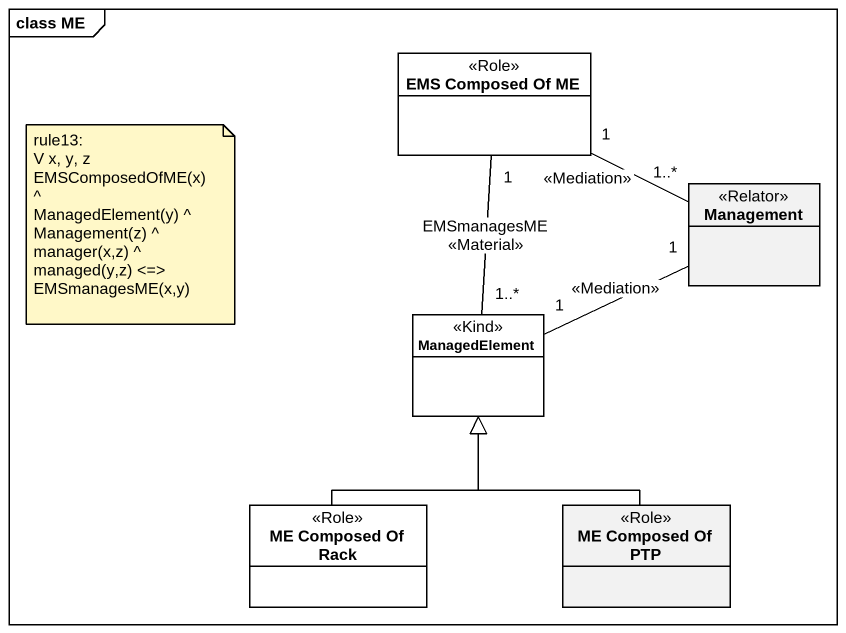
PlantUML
@startuml
mainframe class ME
hide circle
hide empty members
class "EMS Composed Of ME" as EMS_Composed_Of_ME <<Role>> #FFFFFF
class Management <<Relator>>
class ManagedElement <<Kind>> #FFFFFF
class "ME Composed Of Rack" as ME_Composed_Of_Rack <<Role>> #FFFFFF
class "ME Composed Of PTP" as ME_Composed_Of_PTP <<Role>>
EMS_Composed_Of_ME "1" -- "1..*" ManagedElement : EMSmanagesME\n<<Material>>
Management "1..*" -left- "1" EMS_Composed_Of_ME : <<Mediation>>
Management "1" -left- "1" ManagedElement : <<Mediation>>
ME_Composed_Of_Rack -up-|> ManagedElement
ME_Composed_Of_PTP -up-|> ManagedElement
note as N1
  rule13:
  V x, y, z
  EMSComposedOfME(x) ^
  ManagedElement(y) ^
  Management(z) ^
  manager(x,z) ^
  managed(y,z) <=>
  EMSmanagesME(x,y)
end note
@enduml
